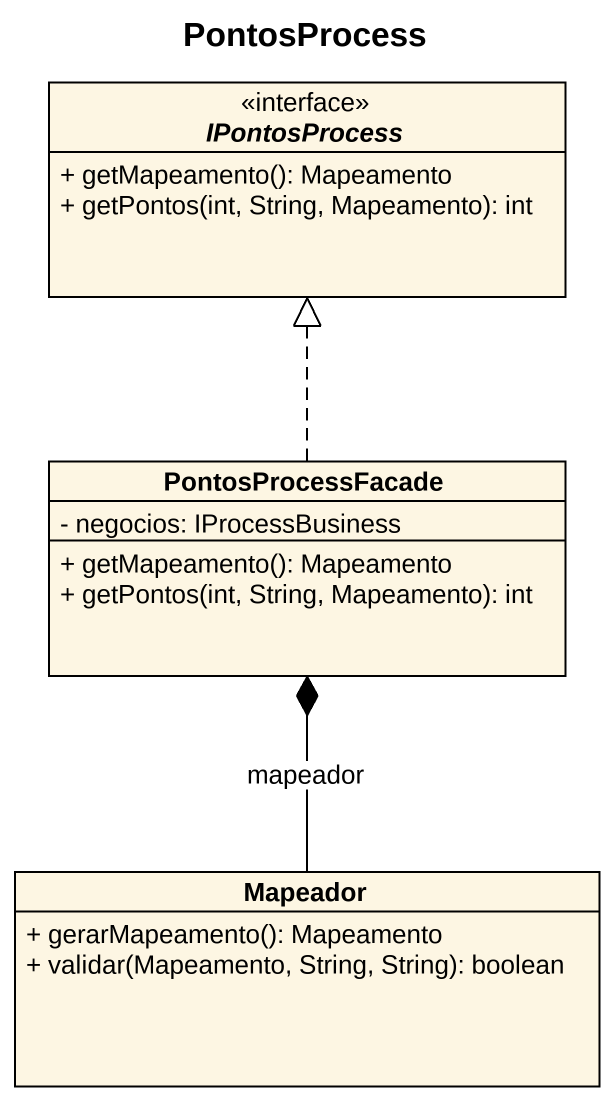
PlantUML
@startuml
title PontosProcess
hide circle
hide empty members
skinparam classAttributeIconSize 0
interface IPontosProcess <<interface>> {
  + getMapeamento(): Mapeamento
  + getPontos(int, String, Mapeamento): int
}
class PontosProcessFacade {
  - negocios: IProcessBusiness
  + getMapeamento(): Mapeamento
  + getPontos(int, String, Mapeamento): int
}
class Mapeador {
  + gerarMapeamento(): Mapeamento
  + validar(Mapeamento, String, String): boolean
}
PontosProcessFacade .up.|> IPontosProcess
Mapeador -up-* PontosProcessFacade : mapeador
@enduml
